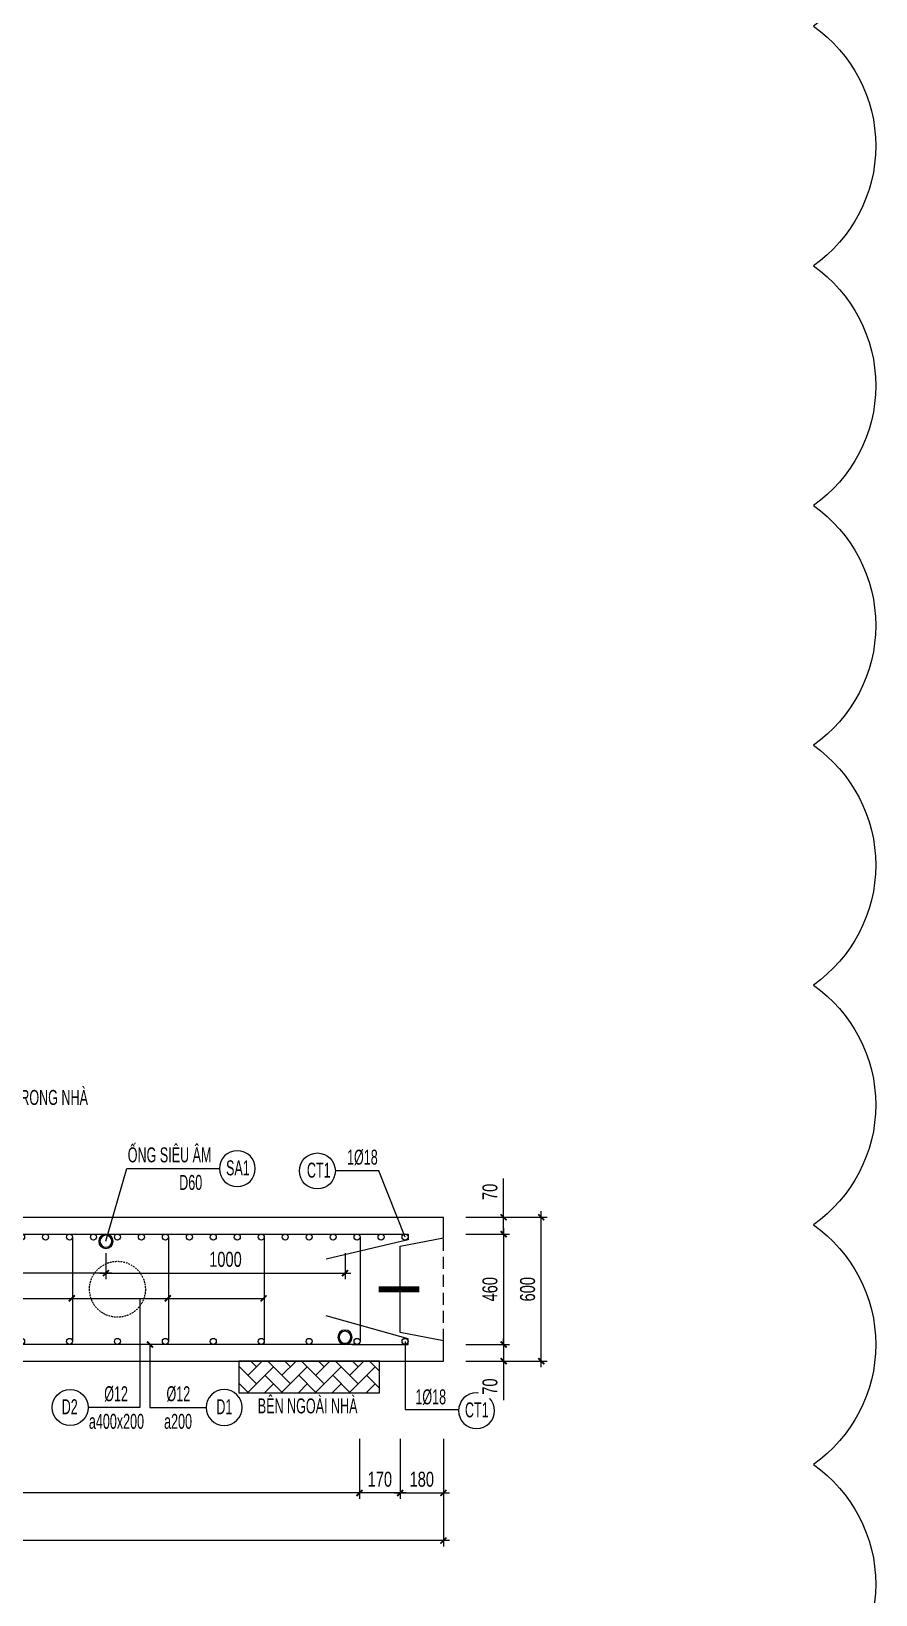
# Model space of a CAD drawing. Header units: millimetres. Extents: x -147841 to 368790, y -162721 to 84261.
# Drawn here: x 313469 to 316993, y -103330 to -96809 of the extents above; entities that cross this region are included whole.
import ezdxf
from ezdxf.enums import TextEntityAlignment as Align

# ---------------------------------------------------------------- set-up
doc = ezdxf.new("R2010")
doc.units = ezdxf.units.MM
doc.header["$LTSCALE"] = 1000
doc.header["$MEASUREMENT"] = 0
doc.header["$PDMODE"] = 1
doc.header["$PDSIZE"] = -10
doc.linetypes.add('DASHED', pattern=[0.75, 0.5, -0.25])
doc.linetypes.add('HIDDEN', pattern=[0.375, 0.25, -0.125])
doc.layers.get('0').update_dxf_attribs({"linetype": 'CONTINUOUS', "lineweight": 18})
doc.layers.get('DEFPOINTS').update_dxf_attribs({"color": 5, "linetype": 'CONTINUOUS', "lineweight": 18})
for name, color, linetype, lineweight in [('0-THAY', 7, 'CONTINUOUS', 18), ('ccu11-Dim', 8, 'CONTINUOUS', 18), ('DIM', 8, 'CONTINUOUS', 18)]:
    doc.layers.add(name, color=color, linetype=linetype, lineweight=lineweight)
for name, color, linetype in [('ccu11-Hatch', 250, 'CONTINUOUS'), ('ccu11-Khuat', 9, 'DASHED'), ('ccu11-Manh', 8, 'CONTINUOUS'), ('ccu11-Thep', 4, 'CONTINUOUS'), ('ccu11-Thepdai', 6, 'CONTINUOUS'), ('KC-Cotthep', 8, 'CONTINUOUS'), ('KC-Dim', 8, 'CONTINUOUS'), ('KC-Khuat', 9, 'HIDDEN'), ('KC-Text', 31, 'CONTINUOUS'), ('KC-Thay', 7, 'CONTINUOUS')]:
    doc.layers.add(name, color=color, linetype=linetype)
doc.styles.add('ARIAL', font='arial.ttf', dxfattribs={"width": 0.7})
doc.styles.add('ccu11-dim', font='vnsimli.shx', dxfattribs={"width": 0.65, "bigfont": 'bigfont.shx'})
doc.dimstyles.new('2.5-25', dxfattribs={"dimscale": 25, "dimtxt": 2.5, "dimasz": 1, "dimexe": 1, "dimexo": 2, "dimgap": 1, "dimtad": 1, "dimdec": 1, "dimrnd": 5, "dimdsep": 46, "dimtxsty": 'ARIAL', "dimblk": 'ARCHTICK', "dimcen": -1, "dimdle": 1, "dimclrd": 256, "dimclre": 256, "dimclrt": 3, "dimadec": 0, "dimazin": 2, "dimtfac": 0.1, "dimtdec": 1, "dimtmove": 0, "dimatfit": 1, "dimldrblk": 'ARCHTICK', "dimfxl": 1, "dimtvp": 0.833333, "dimtfill": 1, "dimtolj": 1, "dimtzin": 12, "dimarcsym": 0})
doc.dimstyles.new('ccu11-100x4', dxfattribs={"dimscale": 100, "dimtxt": 2.5, "dimasz": 1, "dimexe": 1, "dimexo": 2, "dimgap": 1, "dimtad": 1, "dimdec": 0, "dimlfac": 0.25, "dimdsep": 46, "dimtxsty": 'ccu11-dim', "dimblk": 'ARCHTICK', "dimcen": -1, "dimdle": 1, "dimclrd": 256, "dimclre": 256, "dimclrt": 31, "dimadec": 0, "dimazin": 2, "dimtfac": 0.1, "dimtdec": 0, "dimtmove": 0, "dimatfit": 1, "dimldrblk": 'ARCHTICK', "dimfxl": 1, "dimtvp": 0.833333, "dimtolj": 1, "dimtzin": 12, "dimarcsym": 0})

# ---------------------------------------------------------------- blocks, each defined once
blk = doc.blocks.new('*U1336')
at = {"layer": 'ccu11-Thep'}
for centre in [(0, 217.5), (0, -217.5)]:
    blk.add_circle(centre, 12.5, dxfattribs=at)
blk = doc.blocks.new('*U1337')
at = {"layer": 'KC-Khuat', "color": 0, "linetype": 'ByBlock', "lineweight": -2, "transparency": 16777216}
for p in [(0, 0), (200, 0), (400, 0), (600, 0), (800, 0), (1000, 0), (1200, 0), (1400, 0), (1600, 0), (1800, 0), (2000, 0), (2200, 0), (2400, 0), (2600, 0), (2800, 0), (3000, 0), (3200, 0), (3400, 0)]:
    blk.add_blockref('*U1336', p, dxfattribs=at)
blk = doc.blocks.new('*U1330')
at = {"layer": 'ccu11-Thepdai', "flags": 128}
blk.add_lwpolyline([(50, 230), (-37.5, 230, 0.414214), (-50, 217.5), (-50, -114.4), (-50, -217.5, 0.414214), (-37.5, -230), (50, -230)], format="xyb", dxfattribs=at)
blk = doc.blocks.new('*U1331')
at = {"layer": 'DIM', "color": 0, "linetype": 'ByBlock', "lineweight": -2, "transparency": 16777216}
for p in [(0, 0), (400, 0), (800, 0), (1200, 0), (1600, 0), (2000, 0), (2400, 0), (2800, 0)]:
    blk.add_blockref('*U1330', p, dxfattribs=at)
blk = doc.blocks.new('_ARCHTICK')
at = {"color": 0, "linetype": 'ByBlock', "const_width": 0.3}
blk.add_lwpolyline([(-0.5, -0.5), (0.5, 0.5)], dxfattribs=at)
blk = doc.blocks.new('att_thep_2')
blk.add_circle((-300, 0), 300)
at = {"color": 3, "style": 'ARIAL', "width": 0.6}
blk.add_attdef('DK', text='', height=250, dxfattribs=at).set_placement((467, 105), align=Align.CENTER)
at = {"color": 31, "style": 'ARIAL', "width": 0.6}
blk.add_attdef('SH', text='', height=250, dxfattribs=at).set_placement((-281, -111), align=Align.CENTER)
at = {"color": 2, "style": 'ARIAL', "width": 0.6}
blk.add_attdef('KC', text='', height=250, dxfattribs=at).set_placement((472, -355), align=Align.CENTER)
blk = doc.blocks.new('A$C260038B3')
at = {"layer": '0-THAY', "linetype": 'Continuous'}
for radius in [120, 100]:
    blk.add_circle((0, 0), radius, dxfattribs=at)
blk = doc.blocks.new('*D1346')
at = {"layer": 'DEFPOINTS', "color": 0, "linetype": 'ByBlock', "ltscale": 30, "transparency": 16777216}
for p in [(313780.6, -101856.1), (314778.2, -101856.1), (314778.2, -101988.6)]:
    blk.add_point(p, dxfattribs=at)
at = {"layer": 'KC-Dim', "linetype": 'ByBlock', "lineweight": -2, "ltscale": 30, "transparency": 16777216}
for p, q in [((313780.6, -101906.1), (313780.6, -102013.6)), ((314778.2, -101906.1), (314778.2, -102013.6)), ((313755.6, -101988.6), (314803.2, -101988.6))]:
    blk.add_line(p, q, dxfattribs=at)
at = {"layer": 'KC-Dim', "linetype": 'ByBlock', "lineweight": -2, "ltscale": 30, "transparency": 16777216, "xscale": 25, "yscale": 25, "zscale": 25, "rotation": 180}
blk.add_blockref('_ARCHTICK', (313780.6, -101988.6), dxfattribs=at)
at = {"layer": 'KC-Dim', "linetype": 'ByBlock', "lineweight": -2, "ltscale": 30, "transparency": 16777216, "xscale": 25, "yscale": 25, "zscale": 25}
blk.add_blockref('_ARCHTICK', (314778.2, -101988.6), dxfattribs=at)
at = {"layer": 'KC-Dim', "color": 3, "linetype": 'ByBlock', "ltscale": 30, "transparency": 16777216, "insert": (314279.4, -101931.7), "char_height": 62.5, "attachment_point": 5, "style": 'ARIAL', "bg_fill": 3, "box_fill_scale": 1.25, "bg_fill_color": 256, "bg_fill_true_color": 13158600, "bg_fill_transparency": 0}
blk.add_mtext('\\A1;1000', dxfattribs=at)
blk = doc.blocks.new('*D1347')
at = {"layer": 'DEFPOINTS', "color": 0, "linetype": 'ByBlock', "ltscale": 30, "transparency": 16777216}
for p in [(315008.6, -102630.3), (315188.6, -102630.3)]:
    blk.add_point(p, dxfattribs=at)
at = {"layer": 'KC-Dim', "linetype": 'ByBlock', "lineweight": -2, "ltscale": 30, "transparency": 16777216}
for p, q in [((315008.6, -102680.3), (315008.6, -102930.9)), ((315188.6, -102680.3), (315188.6, -102930.9)), ((314983.6, -102905.9), (315213.6, -102905.9))]:
    blk.add_line(p, q, dxfattribs=at)
at = {"layer": 'KC-Dim', "linetype": 'ByBlock', "lineweight": -2, "ltscale": 30, "transparency": 16777216, "xscale": 25, "yscale": 25, "zscale": 25, "rotation": 180}
blk.add_blockref('_ARCHTICK', (315008.6, -102905.9), dxfattribs=at)
at = {"layer": 'KC-Dim', "linetype": 'ByBlock', "lineweight": -2, "ltscale": 30, "transparency": 16777216, "xscale": 25, "yscale": 25, "zscale": 25}
blk.add_blockref('_ARCHTICK', (315188.6, -102905.9), dxfattribs=at)
at = {"layer": 'KC-Dim', "color": 3, "linetype": 'ByBlock', "ltscale": 30, "transparency": 16777216, "insert": (315098.6, -102849), "char_height": 62.5, "attachment_point": 5, "style": 'ARIAL', "bg_fill": 3, "box_fill_scale": 1.25, "bg_fill_color": 256, "bg_fill_true_color": 13158600, "bg_fill_transparency": 0}
blk.add_mtext('\\A1;180', dxfattribs=at)
at = {"layer": 'DEFPOINTS', "color": 0, "linetype": 'ByBlock', "ltscale": 30, "transparency": 16777216}
blk.add_point((315188.6, -102905.9), dxfattribs=at)
blk = doc.blocks.new('*D1348')
at = {"layer": 'DEFPOINTS', "color": 0, "linetype": 'ByBlock', "ltscale": 30, "transparency": 16777216}
for p in [(314838.6, -102630.3), (315008.6, -102630.3)]:
    blk.add_point(p, dxfattribs=at)
at = {"layer": 'KC-Dim', "linetype": 'ByBlock', "lineweight": -2, "ltscale": 30, "transparency": 16777216}
for p, q in [((314838.6, -102680.3), (314838.6, -102930.9)), ((315008.6, -102680.3), (315008.6, -102930.9)), ((315033.6, -102905.9), (314813.6, -102905.9))]:
    blk.add_line(p, q, dxfattribs=at)
at = {"layer": 'KC-Dim', "linetype": 'ByBlock', "lineweight": -2, "ltscale": 30, "transparency": 16777216, "xscale": 25, "yscale": 25, "zscale": 25, "rotation": 180}
blk.add_blockref('_ARCHTICK', (314838.6, -102905.9), dxfattribs=at)
at = {"layer": 'KC-Dim', "linetype": 'ByBlock', "lineweight": -2, "ltscale": 30, "transparency": 16777216, "xscale": 25, "yscale": 25, "zscale": 25}
blk.add_blockref('_ARCHTICK', (315008.6, -102905.9), dxfattribs=at)
at = {"layer": 'KC-Dim', "color": 3, "linetype": 'ByBlock', "ltscale": 30, "transparency": 16777216, "insert": (314923.6, -102849), "char_height": 62.5, "attachment_point": 5, "style": 'ARIAL', "bg_fill": 3, "box_fill_scale": 1.25, "bg_fill_color": 256, "bg_fill_true_color": 13158600, "bg_fill_transparency": 0}
blk.add_mtext('\\A1;170', dxfattribs=at)
at = {"layer": 'DEFPOINTS', "color": 0, "linetype": 'ByBlock', "ltscale": 30, "transparency": 16777216}
blk.add_point((314838.6, -102905.9), dxfattribs=at)
blk = doc.blocks.new('*D1349')
at = {"layer": 'DEFPOINTS', "color": 0, "linetype": 'ByBlock', "ltscale": 30, "transparency": 16777216}
for p in [(315232.7, -101756.1), (315597.2, -101756.1), (315232.7, -102356.1)]:
    blk.add_point(p, dxfattribs=at)
at = {"layer": 'KC-Dim', "linetype": 'ByBlock', "lineweight": -2, "ltscale": 30, "transparency": 16777216}
for p, q in [((315597.2, -102381.1), (315597.2, -101731.1)), ((315282.7, -101756.1), (315622.2, -101756.1)), ((315282.7, -102356.1), (315622.2, -102356.1))]:
    blk.add_line(p, q, dxfattribs=at)
at = {"layer": 'KC-Dim', "linetype": 'ByBlock', "lineweight": -2, "ltscale": 30, "transparency": 16777216, "xscale": 25, "yscale": 25, "zscale": 25}
for p, rotation in [((315597.2, -101756.1), 90), ((315597.2, -102356.1), 270)]:
    blk.add_blockref('_ARCHTICK', p, dxfattribs=dict(at, rotation=rotation))
at = {"layer": 'KC-Dim', "color": 3, "linetype": 'ByBlock', "ltscale": 30, "transparency": 16777216, "insert": (315540.3, -102056.1), "char_height": 62.5, "attachment_point": 5, "rotation": 90, "style": 'ARIAL', "bg_fill": 3, "box_fill_scale": 1.25, "bg_fill_color": 256, "bg_fill_true_color": 13158600, "bg_fill_transparency": 0}
blk.add_mtext('\\A1;600', dxfattribs=at)
blk = doc.blocks.new('*D1350')
at = {"layer": 'DEFPOINTS', "color": 0, "linetype": 'ByBlock', "ltscale": 30, "transparency": 16777216}
for p in [(315232.7, -101826.1), (315232.7, -102286.1), (315440.1, -102286.1)]:
    blk.add_point(p, dxfattribs=at)
at = {"layer": 'KC-Dim', "linetype": 'ByBlock', "lineweight": -2, "ltscale": 30, "transparency": 16777216}
for p, q in [((315440.1, -101801.1), (315440.1, -102311.1)), ((315282.7, -101826.1), (315465.1, -101826.1)), ((315282.7, -102286.1), (315465.1, -102286.1))]:
    blk.add_line(p, q, dxfattribs=at)
at = {"layer": 'KC-Dim', "linetype": 'ByBlock', "lineweight": -2, "ltscale": 30, "transparency": 16777216, "xscale": 25, "yscale": 25, "zscale": 25}
for p, rotation in [((315440.1, -101826.1), 90), ((315440.1, -102286.1), 270)]:
    blk.add_blockref('_ARCHTICK', p, dxfattribs=dict(at, rotation=rotation))
at = {"layer": 'KC-Dim', "color": 3, "linetype": 'ByBlock', "ltscale": 30, "transparency": 16777216, "insert": (315383.2, -102056.1), "char_height": 62.5, "attachment_point": 5, "rotation": 90, "style": 'ARIAL', "bg_fill": 3, "box_fill_scale": 1.25, "bg_fill_color": 256, "bg_fill_true_color": 13158600, "bg_fill_transparency": 0}
blk.add_mtext('\\A1;460', dxfattribs=at)
blk = doc.blocks.new('*D1351')
at = {"layer": 'DEFPOINTS', "color": 0, "linetype": 'ByBlock', "ltscale": 30, "transparency": 16777216}
for p in [(315232.7, -101756.1), (315440.1, -101756.1), (315232.7, -101826.1)]:
    blk.add_point(p, dxfattribs=at)
at = {"layer": 'KC-Dim', "linetype": 'ByBlock', "lineweight": -2, "ltscale": 30, "transparency": 16777216}
for p, q in [((315440.1, -101756.1), (315440.1, -101594)), ((315282.7, -101756.1), (315465.1, -101756.1)), ((315440.1, -101826.1), (315440.1, -101756.1)), ((315282.7, -101826.1), (315465.1, -101826.1)), ((315440.1, -101826.1), (315440.1, -101851.1))]:
    blk.add_line(p, q, dxfattribs=at)
at = {"layer": 'KC-Dim', "linetype": 'ByBlock', "lineweight": -2, "ltscale": 30, "transparency": 16777216, "xscale": 25, "yscale": 25, "zscale": 25}
for p, rotation in [((315440.1, -101756.1), 270), ((315440.1, -101826.1), 90)]:
    blk.add_blockref('_ARCHTICK', p, dxfattribs=dict(at, rotation=rotation))
at = {"layer": 'KC-Dim', "color": 3, "linetype": 'ByBlock', "ltscale": 30, "transparency": 16777216, "insert": (315383.2, -101650), "char_height": 62.5, "attachment_point": 5, "rotation": 90, "style": 'ARIAL', "bg_fill": 3, "box_fill_scale": 1.25, "bg_fill_color": 256, "bg_fill_true_color": 13158600, "bg_fill_transparency": 0}
blk.add_mtext('\\A1;70', dxfattribs=at)
blk = doc.blocks.new('*D1352')
at = {"layer": 'DEFPOINTS', "color": 0, "linetype": 'ByBlock', "ltscale": 30, "transparency": 16777216}
for p in [(315232.7, -102286.1), (315232.7, -102356.1), (315440.1, -102356.1)]:
    blk.add_point(p, dxfattribs=at)
at = {"layer": 'KC-Dim', "linetype": 'ByBlock', "lineweight": -2, "ltscale": 30, "transparency": 16777216}
for p, q in [((315282.7, -102286.1), (315465.1, -102286.1)), ((315440.1, -102286.1), (315440.1, -102261.1)), ((315440.1, -102286.1), (315440.1, -102356.1)), ((315282.7, -102356.1), (315465.1, -102356.1)), ((315440.1, -102356.1), (315440.1, -102518.3))]:
    blk.add_line(p, q, dxfattribs=at)
at = {"layer": 'KC-Dim', "linetype": 'ByBlock', "lineweight": -2, "ltscale": 30, "transparency": 16777216, "xscale": 25, "yscale": 25, "zscale": 25}
for p, rotation in [((315440.1, -102286.1), 270), ((315440.1, -102356.1), 90)]:
    blk.add_blockref('_ARCHTICK', p, dxfattribs=dict(at, rotation=rotation))
at = {"layer": 'KC-Dim', "color": 3, "linetype": 'ByBlock', "ltscale": 30, "transparency": 16777216, "insert": (315383.2, -102462.2), "char_height": 62.5, "attachment_point": 5, "rotation": 90, "style": 'ARIAL', "bg_fill": 3, "box_fill_scale": 1.25, "bg_fill_color": 256, "bg_fill_true_color": 13158600, "bg_fill_transparency": 0}
blk.add_mtext('\\A1;70', dxfattribs=at)
blk = doc.blocks.new('*D1353')
at = {"layer": 'DEFPOINTS', "color": 0, "linetype": 'ByBlock', "ltscale": 30, "transparency": 16777216}
for p in [(311416.1, -102630.3), (314838.6, -102630.3), (311416.1, -102905.9)]:
    blk.add_point(p, dxfattribs=at)
at = {"layer": 'KC-Dim', "linetype": 'ByBlock', "lineweight": -2, "ltscale": 30, "transparency": 16777216}
for p, q in [((311416.1, -102680.3), (311416.1, -102930.9)), ((314838.6, -102680.3), (314838.6, -102930.9)), ((314863.6, -102905.9), (311391.1, -102905.9))]:
    blk.add_line(p, q, dxfattribs=at)
at = {"layer": 'KC-Dim', "linetype": 'ByBlock', "lineweight": -2, "ltscale": 30, "transparency": 16777216, "xscale": 25, "yscale": 25, "zscale": 25, "rotation": 180}
blk.add_blockref('_ARCHTICK', (311416.1, -102905.9), dxfattribs=at)
at = {"layer": 'KC-Dim', "linetype": 'ByBlock', "lineweight": -2, "ltscale": 30, "transparency": 16777216, "xscale": 25, "yscale": 25, "zscale": 25}
blk.add_blockref('_ARCHTICK', (314838.6, -102905.9), dxfattribs=at)
at = {"layer": 'KC-Dim', "color": 3, "linetype": 'ByBlock', "ltscale": 30, "transparency": 16777216, "insert": (313127.4, -102849), "char_height": 62.5, "attachment_point": 5, "style": 'ARIAL', "bg_fill": 3, "box_fill_scale": 1.25, "bg_fill_color": 256, "bg_fill_true_color": 13158600, "bg_fill_transparency": 0}
blk.add_mtext('\\A1;3425', dxfattribs=at)
blk = doc.blocks.new('*D1354')
at = {"layer": 'DEFPOINTS', "color": 0, "ltscale": 3000, "transparency": 16777216}
for p in [(311340.2, -102630.3), (315188.6, -102630.3), (311340.2, -103104.5)]:
    blk.add_point(p, dxfattribs=at)
at = {"layer": 'DIM', "lineweight": -2, "ltscale": 3000, "transparency": 16777216}
for p, q in [((311340.2, -102680.3), (311340.2, -103129.5)), ((315188.6, -102680.3), (315188.6, -103129.5)), ((315213.6, -103104.5), (311315.2, -103104.5))]:
    blk.add_line(p, q, dxfattribs=at)
at = {"layer": 'DIM', "lineweight": -2, "ltscale": 3000, "transparency": 16777216, "xscale": 25, "yscale": 25, "zscale": 25, "rotation": 180}
blk.add_blockref('_ARCHTICK', (311340.2, -103104.5), dxfattribs=at)
at = {"layer": 'DIM', "lineweight": -2, "ltscale": 3000, "transparency": 16777216, "xscale": 25, "yscale": 25, "zscale": 25}
blk.add_blockref('_ARCHTICK', (315188.6, -103104.5), dxfattribs=at)
at = {"layer": 'DIM', "color": 3, "ltscale": 3000, "transparency": 16777216, "insert": (313264.4, -103047.5), "char_height": 62.5, "attachment_point": 5, "style": 'ARIAL', "bg_fill": 3, "box_fill_scale": 1.25, "bg_fill_color": 256, "bg_fill_true_color": 13158600, "bg_fill_transparency": 0}
blk.add_mtext('\\A1;3850', dxfattribs=at)
blk = doc.blocks.new('*U1340')
at = {"layer": 'ccu11-Thep'}
blk.add_circle((0, 0), 12.5, dxfattribs=at)
blk = doc.blocks.new('*U1341')
at = {"layer": 'KC-Dim', "color": 0, "linetype": 'ByBlock', "lineweight": -2, "transparency": 16777216}
for p in [(0, 0), (200, 0), (400, 0), (600, 0), (800, 0), (1000, 0), (1200, 0), (1400, 0), (1600, 0), (1800, 0), (2000, 0), (2200, 0), (2400, 0), (2600, 0), (2800, 0), (3000, 0), (3200, 0), (3400, 0)]:
    blk.add_blockref('*U1340', p, dxfattribs=at)
blk = doc.blocks.new('*D1423')
at = {"layer": 'DEFPOINTS', "color": 0, "ltscale": 3000, "transparency": 16777216}
for p in [(312580.6, -101856.1), (313780.6, -101856.1), (312580.6, -101988.6)]:
    blk.add_point(p, dxfattribs=at)
at = {"layer": 'KC-Dim', "lineweight": -2, "ltscale": 3000, "transparency": 16777216}
for p, q in [((312580.6, -101906.1), (312580.6, -102013.6)), ((313780.6, -101906.1), (313780.6, -102013.6)), ((313805.6, -101988.6), (312555.6, -101988.6))]:
    blk.add_line(p, q, dxfattribs=at)
at = {"layer": 'KC-Dim', "lineweight": -2, "ltscale": 3000, "transparency": 16777216, "xscale": 25, "yscale": 25, "zscale": 25, "rotation": 180}
blk.add_blockref('_ARCHTICK', (312580.6, -101988.6), dxfattribs=at)
at = {"layer": 'KC-Dim', "lineweight": -2, "ltscale": 3000, "transparency": 16777216, "xscale": 25, "yscale": 25, "zscale": 25}
blk.add_blockref('_ARCHTICK', (313780.6, -101988.6), dxfattribs=at)
at = {"layer": 'KC-Dim', "color": 3, "ltscale": 3000, "transparency": 16777216, "insert": (313180.6, -101931.7), "char_height": 62.5, "attachment_point": 5, "style": 'ARIAL', "bg_fill": 3, "box_fill_scale": 1.25, "bg_fill_color": 256, "bg_fill_true_color": 13158600, "bg_fill_transparency": 0}
blk.add_mtext('\\A1;1200', dxfattribs=at)

msp = doc.modelspace()

# ---------------------------------------------------------------- hatches: boundary and pattern name
at = {"layer": 'ccu11-Hatch', "ltscale": 3000}
h = msp.add_hatch(dxfattribs=at)
h.set_pattern_fill('AR-HBONE', color=256, scale=12.5, style=0)
h.set_pattern_definition([(315, (247127.61, -90252.98), (6e-15, -70.710678), [150, -50]), (225, (247162.967, -90288.333), (6e-15, -70.710678), [150, -50])])
h.paths.add_polyline_path([(314921.61, -102487.73), (314335.21, -102487.73), (314335.21, -102356.13), (314921.61, -102356.13)])

# ---------------------------------------------------------------- linework, layer by layer
msp.add_lwpolyline([(314335.21, -102487.73), (314921.61, -102487.73), (314921.61, -102356.13), (314335.21, -102356.13)], close=True, dxfattribs=at)
at = {"layer": 'ccu11-Khuat', "ltscale": 0.1}
msp.add_line((315188.65, -102271.13), (315188.65, -101841.13), dxfattribs=at)
at = {"layer": 'ccu11-Manh', "ltscale": 3000}
msp.add_lwpolyline([(312838.65, -102094.04), (314438.65, -102094.04)], dxfattribs=at)
at = {"layer": 'ccu11-Manh', "ltscale": 3000, "flags": 128}
msp.add_lwpolyline([(315029.78, -102273.63), (315029.78, -102557.48), (315252.34, -102557.48)], dxfattribs=at)
at = {"layer": 'ccu11-Thep', "const_width": 25}
msp.add_lwpolyline([(314918.65, -102056.13), (315088.65, -102056.13)], dxfattribs=at)
at = {"layer": 'ccu11-Thep'}
for centre in [(315028.73, -101838.63), (315028.65, -102273.63)]:
    msp.add_circle(centre, 12.5, dxfattribs=at)
at = {"layer": 'ccu11-Thepdai'}
msp.add_lwpolyline([(314828.65, -102286.13), (311428.65, -102286.13, -0.4142136), (311416.15, -102273.63), (311416.15, -101838.63, -0.4142136), (311428.65, -101826.13), (314828.65, -101826.13, -0.4142136), (314841.15, -101838.63), (314841.15, -102273.63, -0.4142136)], format="xyb", close=True, dxfattribs=at)
at = {"layer": 'ccu11-Thepdai', "flags": 128}
for points in [[(314806.47, -101826.13), (315041.23, -101826.13), (315041.23, -101850.3), (314699.78, -101930.33)], [(314806.47, -102286.13), (315041.15, -102286.13), (315041.15, -102262.69), (314699.78, -102166.53)]]:
    msp.add_lwpolyline(points, dxfattribs=at)
at = {"layer": 'KC-Thay', "ltscale": 3000}
msp.add_lwpolyline([(311797.09, -101756.13), (310636.78, -97550.35), (310529.08, -97550.35), (310494.08, -97730.35), (310134.08, -97730.35), (310099.08, -97550.35), (310014.08, -97550.35), (311340.21, -102356.13), (315188.65, -102356.13), (315188.65, -102271.13), (315008.65, -102236.13), (315008.65, -101876.13), (315188.65, -101841.13), (315188.65, -101756.13)], close=True, dxfattribs=at)

# ---------------------------------------------------------------- block references
at = {"layer": 'ccu11-Dim', "ltscale": 3000, "extrusion": (0, 0, -1), "xscale": 0.25, "yscale": 0.25, "zscale": -0.25}
for p in [(-313780.55, -101856.13), (-314778.18, -102256.13)]:
    msp.add_blockref('A$C260038B3', p, dxfattribs=at)
at = {"layer": 'ccu11-Manh', "ltscale": 3000, "xscale": 25, "yscale": 25, "zscale": 25, "rotation": 180}
for p in [(313638.65, -102094.04), (314038.65, -102094.04), (314438.65, -102094.04)]:
    msp.add_blockref('_ARCHTICK', p, dxfattribs=at)
at = {"layer": 'DIM', "xscale": -1}
msp.add_blockref('*U1331', (314391.15, -102056.13), dxfattribs=at)
at = {"layer": 'KC-Cotthep'}
ref = msp.add_blockref('att_thep_2', (314253.82, -101553.09), dxfattribs=dict(at, xscale=-0.25, yscale=0.25, zscale=0.25))
ref.add_attrib('KC', 'D60', dxfattribs={"layer": '0', "color": 2, "height": 62.5, "style": 'ARIAL', "width": 0.6}).set_placement((314134.32, -101641.91), align=Align.CENTER)
ref.add_attrib('DK', 'ỐNG SIÊU ÂM', dxfattribs={"layer": '0', "color": 15, "height": 62.5, "style": 'ARIAL', "width": 0.6}).set_placement((314046.19, -101526.74), align=Align.CENTER)
ref.add_attrib('SH', 'SA1', dxfattribs={"layer": '0', "color": 31, "height": 62.5, "style": 'ARIAL', "width": 0.6}).set_placement((314331.33, -101580.96), align=Align.CENTER)
ref = msp.add_blockref('att_thep_2', (314737.86, -101562.76), dxfattribs=dict(at, xscale=0.25, yscale=0.25, zscale=0.25))
ref.add_attrib('DK', '1%%C18', dxfattribs={"layer": '0', "color": 15, "height": 62.5, "style": 'ARIAL', "width": 0.6}).set_placement((314850.72, -101536.4), align=Align.CENTER)
ref.add_attrib('SH', 'CT1', dxfattribs={"layer": '0', "color": 31, "height": 62.5, "style": 'ARIAL', "width": 0.6}).set_placement((314668.84, -101590.63), align=Align.CENTER)
ref = msp.add_blockref('att_thep_2', (313706.62, -102549.5), dxfattribs=dict(at, xscale=0.25, yscale=0.25, zscale=0.25))
ref.add_attrib('KC', 'a400x200', dxfattribs={"layer": '0', "color": 2, "height": 62.5, "style": 'ARIAL', "width": 0.6}).set_placement((313824.59, -102638.33), align=Align.CENTER)
ref.add_attrib('DK', '%%C12', dxfattribs={"layer": '0', "color": 215, "height": 62.5, "style": 'ARIAL', "width": 0.6}).set_placement((313823.02, -102523.15), align=Align.CENTER)
ref.add_attrib('SH', 'D2', dxfattribs={"layer": '0', "color": 31, "height": 62.5, "style": 'ARIAL', "width": 0.6}).set_placement((313629.52, -102577.37), align=Align.CENTER)
ref = msp.add_blockref('att_thep_2', (314198.96, -102549.5), dxfattribs=dict(at, xscale=-0.25, yscale=0.25, zscale=0.25))
ref.add_attrib('KC', 'a200', dxfattribs={"layer": '0', "color": 2, "height": 62.5, "style": 'ARIAL', "width": 0.6}).set_placement((314081.6, -102638.33), align=Align.CENTER)
ref.add_attrib('DK', '%%C12', dxfattribs={"layer": '0', "color": 215, "height": 62.5, "style": 'ARIAL', "width": 0.6}).set_placement((314082.72, -102523.15), align=Align.CENTER)
ref.add_attrib('SH', 'D1', dxfattribs={"layer": '0', "color": 31, "height": 62.5, "style": 'ARIAL', "width": 0.6}).set_placement((314274.78, -102577.37), align=Align.CENTER)
ref = msp.add_blockref('att_thep_2', (315252.17, -102562.59), dxfattribs=dict(at, xscale=-0.25, yscale=0.25, zscale=0.25))
ref.add_attrib('DK', '1%%C18', dxfattribs={"layer": '0', "color": 15, "height": 62.5, "style": 'ARIAL', "width": 0.6}).set_placement((315135.9, -102536.24), align=Align.CENTER)
ref.add_attrib('SH', 'CT1', dxfattribs={"layer": '0', "color": 31, "height": 62.5, "style": 'ARIAL', "width": 0.6}).set_placement((315328.2, -102590.46), align=Align.CENTER)
at = {"layer": 'KC-Khuat'}
msp.add_blockref('*U1337', (311428.65, -102056.13), dxfattribs=at)

# ---------------------------------------------------------------- texts
at = {"layer": 'KC-Text', "color": 1, "style": 'ARIAL', "width": 0.6}
for s, p in [('BÊN TRONG NHÀ', (313487.27, -101287.34)), ('BÊN NGOÀI NHÀ', (314622.36, -102573.98))]:
    msp.add_text(s, height=62.5, dxfattribs=at).set_placement(p, align=Align.CENTER)

# ---------------------------------------------------------------- leaders
at = {"layer": 'ccu11-Manh', "ltscale": 10}
for points in [[(313780.55, -101856.13), (313867.74, -101553.09), (314253.82, -101553.09)], [(315029.86, -101838.63), (314918.85, -101562.76), (314737.82, -101562.76)], [(313921.73, -102097.83), (313921.73, -102549.5), (313705.42, -102549.5)]]:
    msp.add_leader(points, dimstyle='ccu11-100x4', override={"dimgap": 1, "dimtad": 0, "dimldrblk": 'None'}, dxfattribs=at)
at = {"layer": 'ccu11-Manh', "ltscale": 3000}
msp.add_leader([(313964.3, -102286.13), (313964.3, -102549.5), (314198.96, -102549.5)], dimstyle='ccu11-100x4', override={"dimasz": 0.25, "dimtad": 0}, dxfattribs=at)

# ---------------------------------------------------------------- next in the draw order: dimensions: what is measured, and where the dimension line sits
at = {"layer": 'KC-Dim', "linetype": 'ByBlock', "ltscale": 30}
dim = msp.add_linear_dim(base=(315597.23, -101756.13), p1=(315232.72, -102356.13), p2=(315232.72, -101756.13), angle=90, dimstyle='2.5-25', dxfattribs=at)
dim.commit()
dim.dimension.update_dxf_attribs({"geometry": '*D1349', "text_midpoint": (315540.32, -102056.13)})
dim = msp.add_linear_dim(base=(314778.18, -101988.57), p1=(313780.55, -101856.13), p2=(314778.18, -101856.13), dimstyle='2.5-25', dxfattribs=at)
dim.commit()
dim.dimension.update_dxf_attribs({"geometry": '*D1346', "text_midpoint": (314279.37, -101931.66)})
dim = msp.add_linear_dim(base=(315188.65, -102905.93), p1=(315008.65, -102630.3), p2=(315188.65, -102630.3), dimstyle='2.5-25', dxfattribs=at)
dim.commit()
dim.dimension.update_dxf_attribs({"geometry": '*D1347', "text_midpoint": (315098.65, -102905.93), "dimtype": 160})

# ---------------------------------------------------------------- next in the draw order: linework, layer by layer
at = {"layer": 'ccu11-Thep', "linetype": 'HIDDEN', "ltscale": 0.03}
msp.add_circle((313828.6, -102056.13, 242.3), 116.6, dxfattribs=at)

# ---------------------------------------------------------------- next in the draw order: block references
at = {"layer": 'KC-Dim'}
msp.add_blockref('*U1341', (311528.65, -101838.63), dxfattribs=at)

# ---------------------------------------------------------------- next in the draw order: dimensions: what is measured, and where the dimension line sits
at = {"layer": 'KC-Dim', "linetype": 'ByBlock', "ltscale": 30}
dim = msp.add_linear_dim(base=(315440.08, -102286.13), p1=(315232.72, -101826.13), p2=(315232.72, -102286.13), angle=90, dimstyle='2.5-25', dxfattribs=at)
dim.commit()
dim.dimension.update_dxf_attribs({"geometry": '*D1350', "text_midpoint": (315383.17, -102056.13)})
dim = msp.add_linear_dim(base=(314838.65, -102905.93), p1=(315008.65, -102630.3), p2=(314838.65, -102630.3), angle=180, dimstyle='2.5-25', dxfattribs=at)
dim.commit()
dim.dimension.update_dxf_attribs({"geometry": '*D1348', "text_midpoint": (314923.65, -102905.93), "dimtype": 160})

# ---------------------------------------------------------------- next in the draw order: dimensions: what is measured, and where the dimension line sits
for base, p1, p2, angle, picture, middle in [((315440.08, -101756.13), (315232.72, -101826.13), (315232.72, -101756.13), 90, '*D1351', (315383.17, -101650.05)), ((315440.08, -102356.13), (315232.72, -102286.13), (315232.72, -102356.13), 90, '*D1352', (315383.17, -102462.21)), ((311416.15, -102905.93), (314838.65, -102630.3), (311416.15, -102630.3), 180, '*D1353', (313127.4, -102849))]:
    dim = msp.add_linear_dim(base=base, p1=p1, p2=p2, angle=angle, dimstyle='2.5-25', dxfattribs=at)
    dim.commit()
    dim.dimension.update_dxf_attribs({"geometry": picture, "text_midpoint": middle})
at = {"layer": 'KC-Dim', "ltscale": 3000}
dim = msp.add_linear_dim(base=(312580.55, -101988.57), p1=(313780.55, -101856.13), p2=(312580.55, -101856.13), dimstyle='2.5-25', dxfattribs=at)
dim.commit()
dim.dimension.update_dxf_attribs({"geometry": '*D1423', "text_midpoint": (313180.55, -101931.66)})

# ---------------------------------------------------------------- next in the draw order: dimensions: what is measured, and where the dimension line sits
at = {"layer": 'DIM', "ltscale": 3000}
dim = msp.add_linear_dim(base=(311340.21, -103104.48), p1=(315188.65, -102630.3), p2=(311340.21, -102630.3), angle=180, dimstyle='2.5-25', dxfattribs=at)
dim.commit()
dim.dimension.update_dxf_attribs({"geometry": '*D1354', "text_midpoint": (313264.43, -103047.55)})

# ---------------------------------------------------------------- next in the draw order: linework, layer by layer
at = {"layer": 'DEFPOINTS', "color": 2, "flags": 128}
msp.add_lwpolyline([(308837.53, -93682.28, -0.5205671), (309837.53, -93682.28, -0.5205671), (310837.53, -93682.28, -0.5205671), (311837.53, -93682.28, -0.5205671), (312837.53, -93682.28, -0.5205671), (313837.53, -93682.28, -0.5205671), (314837.53, -93682.28, -0.5205671), (315837.53, -93682.28, -0.5205671), (316732.58, -93787.23, -0.5205671), (316732.58, -94787.23, -0.5205671), (316732.58, -95787.23, -0.5205671), (316732.58, -96787.23, -0.5205671), (316732.58, -97787.23, -0.5205671), (316732.58, -98787.23, -0.5205671), (316732.58, -99787.23, -0.5205671), (316732.58, -100787.23, -0.5205671), (316732.58, -101787.23, -0.5205671), (316732.58, -102787.23, -0.5205671), (316732.58, -103787.23, -0.5205671)], format="xyb", dxfattribs=at)

doc.saveas('drawing.dxf')
